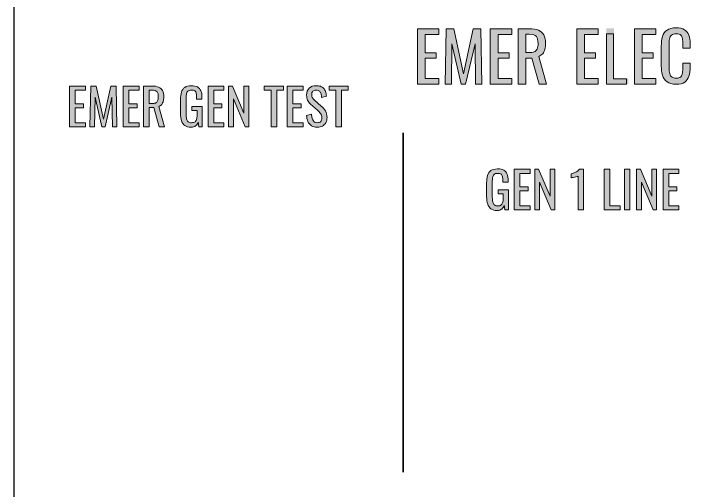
# Model space of a CAD drawing. Header units: inches. Extents: x 145 to 467, y 0 to 792.
# Drawn here: x 145.1 to 295.5, y 583.4 to 687.7 of the extents above; entities that cross this region are included whole.
import ezdxf

# ---------------------------------------------------------------- set-up
doc = ezdxf.new("R2010")
doc.units = ezdxf.units.IN
doc.header["$MEASUREMENT"] = 0
doc.layers.add('EVAC_Holes v5_0', color=7, linetype='Continuous')

# ---------------------------------------------------------------- blocks, each defined once
blk = doc.blocks.new('block 52')
at = {"layer": 'EVAC_Holes v5_0', "color": 7, "lineweight": 25}
blk.add_lwpolyline([(145.14, 792.08), (145.14, 147.4)], dxfattribs=at)
blk = doc.blocks.new('block 130')
at = {"layer": 'EVAC_Holes v5_0'}
h = blk.add_hatch(color=7, dxfattribs=at)
h.dxf.hatch_style = 2
h.paths.add_polyline_path([(157.39, 663), (157.39, 671.91), (160.84, 671.91), (160.84, 670.99), (158.63, 670.99), (158.63, 668.04), (160.42, 668.04), (160.42, 667.16), (158.63, 667.16), (158.63, 663.89), (160.86, 663.89), (160.86, 663)])
h = blk.add_hatch(color=7, dxfattribs=at)
h.dxf.hatch_style = 2
h.paths.add_polyline_path([(161.84, 663), (162.01, 671.91), (163.23, 671.91), (164.8, 664.68), (166.38, 671.91), (167.59, 671.91), (167.76, 663), (166.76, 663), (166.66, 669.47), (165.15, 663), (164.45, 663), (162.95, 669.47), (162.85, 663)])
h = blk.add_hatch(color=7, dxfattribs=at)
h.dxf.hatch_style = 2
h.paths.add_polyline_path([(169.12, 663), (169.12, 671.91), (172.58, 671.91), (172.58, 670.99), (170.37, 670.99), (170.37, 668.04), (172.16, 668.04), (172.16, 667.16), (170.37, 667.16), (170.37, 663.89), (172.6, 663.89), (172.6, 663)])
h = blk.add_hatch(color=7, dxfattribs=at)
h.dxf.hatch_style = 2
edge = h.paths.add_edge_path()
edge.add_spline(control_points=[(173.6, 663), (173.6, 663), (173.6, 671.91), (173.6, 671.91), (173.6, 671.91), (175.39, 671.91), (175.39, 671.91), (175.99, 671.91), (176.48, 671.83), (176.87, 671.67), (177.26, 671.52), (177.54, 671.26), (177.73, 670.91), (177.92, 670.57), (178.01, 670.11), (178.01, 669.54), (178.01, 669.2), (177.97, 668.89), (177.9, 668.6), (177.83, 668.32), (177.71, 668.08), (177.55, 667.89), (177.39, 667.7), (177.17, 667.55), (176.91, 667.47), (176.91, 667.47), (178.18, 663), (178.18, 663), (178.18, 663), (176.98, 663), (176.98, 663), (176.98, 663), (175.81, 667.18), (175.81, 667.18), (175.81, 667.18), (174.84, 667.18), (174.84, 667.18), (174.84, 667.18), (174.84, 663), (174.84, 663), (174.84, 663), (173.6, 663), (173.6, 663)], knot_values=[0, 0, 0, 0, 1, 1, 1, 2, 2, 2, 3, 3, 3, 4, 4, 4, 5, 5, 5, 6, 6, 6, 7, 7, 7, 8, 8, 8, 9, 9, 9, 10, 10, 10, 11, 11, 11, 12, 12, 12, 13, 13, 13, 14, 14, 14, 14], degree=3, periodic=0)
edge = h.paths.add_edge_path()
edge.add_spline(control_points=[(174.84, 668.07), (174.84, 668.07), (175.32, 668.07), (175.32, 668.07), (175.67, 668.07), (175.95, 668.12), (176.17, 668.2), (176.39, 668.29), (176.56, 668.44), (176.66, 668.65), (176.76, 668.87), (176.81, 669.16), (176.81, 669.54), (176.81, 670.07), (176.72, 670.44), (176.53, 670.67), (176.33, 670.9), (175.96, 671.02), (175.39, 671.02), (175.39, 671.02), (174.84, 671.02), (174.84, 671.02), (174.84, 671.02), (174.84, 668.07), (174.84, 668.07)], knot_values=[0, 0, 0, 0, 1, 1, 1, 2, 2, 2, 3, 3, 3, 4, 4, 4, 5, 5, 5, 6, 6, 6, 7, 7, 7, 8, 8, 8, 8], degree=3, periodic=0)
h = blk.add_hatch(color=7, dxfattribs=at)
h.dxf.hatch_style = 2
edge = h.paths.add_edge_path()
edge.add_spline(control_points=[(183.95, 662.89), (183.39, 662.89), (182.95, 663.01), (182.61, 663.25), (182.28, 663.49), (182.04, 663.83), (181.89, 664.29), (181.74, 664.74), (181.66, 665.29), (181.66, 665.93), (181.66, 665.93), (181.66, 668.91), (181.66, 668.91), (181.66, 669.56), (181.73, 670.12), (181.87, 670.57), (182, 671.03), (182.24, 671.38), (182.59, 671.62), (182.94, 671.87), (183.43, 671.99), (184.05, 671.99), (184.61, 671.99), (185.06, 671.89), (185.4, 671.71), (185.74, 671.52), (185.99, 671.23), (186.14, 670.85), (186.29, 670.46), (186.37, 669.98), (186.37, 669.39), (186.37, 669.39), (186.37, 669.06), (186.37, 669.06), (186.37, 669.06), (185.2, 669.06), (185.2, 669.06), (185.2, 669.06), (185.2, 669.34), (185.2, 669.34), (185.2, 669.72), (185.18, 670.04), (185.13, 670.29), (185.08, 670.53), (184.97, 670.72), (184.81, 670.84), (184.66, 670.96), (184.41, 671.02), (184.07, 671.02), (183.71, 671.02), (183.44, 670.93), (183.27, 670.77), (183.11, 670.6), (183.01, 670.37), (182.97, 670.08), (182.93, 669.79), (182.91, 669.46), (182.91, 669.09), (182.91, 669.09), (182.91, 665.79), (182.91, 665.79), (182.91, 665.37), (182.94, 665.01), (183, 664.73), (183.06, 664.44), (183.18, 664.23), (183.36, 664.09), (183.53, 663.95), (183.78, 663.88), (184.1, 663.88), (184.43, 663.88), (184.68, 663.96), (184.85, 664.11), (185.03, 664.27), (185.15, 664.49), (185.22, 664.79), (185.28, 665.09), (185.31, 665.47), (185.31, 665.92), (185.31, 665.92), (185.31, 666.53), (185.31, 666.53), (185.31, 666.53), (184.18, 666.53), (184.18, 666.53), (184.18, 666.53), (184.18, 667.41), (184.18, 667.41), (184.18, 667.41), (186.44, 667.41), (186.44, 667.41), (186.44, 667.41), (186.44, 663), (186.44, 663), (186.44, 663), (185.66, 663), (185.66, 663), (185.66, 663), (185.53, 664.02), (185.53, 664.02), (185.42, 663.69), (185.23, 663.42), (184.98, 663.21), (184.74, 663), (184.39, 662.89), (183.95, 662.89)], knot_values=[0, 0, 0, 0, 1, 1, 1, 2, 2, 2, 3, 3, 3, 4, 4, 4, 5, 5, 5, 6, 6, 6, 7, 7, 7, 8, 8, 8, 9, 9, 9, 10, 10, 10, 11, 11, 11, 12, 12, 12, 13, 13, 13, 14, 14, 14, 15, 15, 15, 16, 16, 16, 17, 17, 17, 18, 18, 18, 19, 19, 19, 20, 20, 20, 21, 21, 21, 22, 22, 22, 23, 23, 23, 24, 24, 24, 25, 25, 25, 26, 26, 26, 27, 27, 27, 28, 28, 28, 29, 29, 29, 30, 30, 30, 31, 31, 31, 32, 32, 32, 33, 33, 33, 34, 34, 34, 35, 35, 35, 35], degree=3, periodic=0)
h = blk.add_hatch(color=7, dxfattribs=at)
h.dxf.hatch_style = 2
h.paths.add_polyline_path([(187.71, 663), (187.71, 671.91), (191.17, 671.91), (191.17, 670.99), (188.96, 670.99), (188.96, 668.04), (190.75, 668.04), (190.75, 667.16), (188.96, 667.16), (188.96, 663.89), (191.19, 663.89), (191.19, 663)])
h = blk.add_hatch(color=7, dxfattribs=at)
h.dxf.hatch_style = 2
h.paths.add_polyline_path([(192.19, 663), (192.19, 671.91), (193.04, 671.91), (195.57, 665.99), (195.57, 671.91), (196.6, 671.91), (196.6, 663), (195.81, 663), (193.25, 669.08), (193.25, 663)])
h = blk.add_hatch(color=7, dxfattribs=at)
h.dxf.hatch_style = 2
h.paths.add_polyline_path([(201.5, 663), (201.5, 670.99), (199.99, 670.99), (199.99, 671.91), (204.2, 671.91), (204.2, 670.99), (202.74, 670.99), (202.74, 663)])
h = blk.add_hatch(color=7, dxfattribs=at)
h.dxf.hatch_style = 2
h.paths.add_polyline_path([(205.06, 663), (205.06, 671.91), (208.51, 671.91), (208.51, 670.99), (206.3, 670.99), (206.3, 668.04), (208.09, 668.04), (208.09, 667.16), (206.3, 667.16), (206.3, 663.89), (208.53, 663.89), (208.53, 663)])
h = blk.add_hatch(color=7, dxfattribs=at)
h.dxf.hatch_style = 2
edge = h.paths.add_edge_path()
edge.add_spline(control_points=[(211.64, 662.9), (211.12, 662.9), (210.7, 663.01), (210.36, 663.23), (210.02, 663.45), (209.76, 663.76), (209.58, 664.14), (209.4, 664.53), (209.3, 664.98), (209.27, 665.5), (209.27, 665.5), (210.37, 665.79), (210.37, 665.79), (210.39, 665.48), (210.44, 665.17), (210.52, 664.88), (210.6, 664.59), (210.72, 664.35), (210.9, 664.16), (211.08, 663.97), (211.32, 663.88), (211.64, 663.88), (211.96, 663.88), (212.2, 663.97), (212.37, 664.15), (212.53, 664.33), (212.62, 664.59), (212.62, 664.92), (212.62, 665.33), (212.52, 665.65), (212.34, 665.9), (212.16, 666.14), (211.93, 666.39), (211.65, 666.64), (211.65, 666.64), (210.15, 667.96), (210.15, 667.96), (209.86, 668.22), (209.64, 668.5), (209.5, 668.8), (209.36, 669.11), (209.29, 669.48), (209.29, 669.93), (209.29, 670.58), (209.48, 671.09), (209.85, 671.45), (210.23, 671.81), (210.74, 671.99), (211.38, 671.99), (211.74, 671.99), (212.05, 671.94), (212.31, 671.85), (212.58, 671.76), (212.81, 671.62), (212.98, 671.43), (213.16, 671.24), (213.31, 671), (213.41, 670.71), (213.52, 670.42), (213.59, 670.08), (213.63, 669.69), (213.63, 669.69), (212.57, 669.4), (212.57, 669.4), (212.55, 669.7), (212.51, 669.96), (212.44, 670.21), (212.37, 670.46), (212.26, 670.65), (212.09, 670.8), (211.93, 670.95), (211.69, 671.03), (211.38, 671.03), (211.08, 671.03), (210.84, 670.95), (210.66, 670.78), (210.49, 670.62), (210.4, 670.37), (210.4, 670.05), (210.4, 669.78), (210.45, 669.56), (210.54, 669.38), (210.63, 669.2), (210.78, 669.02), (210.99, 668.84), (210.99, 668.84), (212.5, 667.52), (212.5, 667.52), (212.83, 667.23), (213.13, 666.88), (213.39, 666.47), (213.64, 666.06), (213.77, 665.58), (213.77, 665.02), (213.77, 664.58), (213.68, 664.2), (213.5, 663.89), (213.31, 663.57), (213.06, 663.32), (212.74, 663.15), (212.42, 662.99), (212.06, 662.9), (211.64, 662.9)], knot_values=[0, 0, 0, 0, 1, 1, 1, 2, 2, 2, 3, 3, 3, 4, 4, 4, 5, 5, 5, 6, 6, 6, 7, 7, 7, 8, 8, 8, 9, 9, 9, 10, 10, 10, 11, 11, 11, 12, 12, 12, 13, 13, 13, 14, 14, 14, 15, 15, 15, 16, 16, 16, 17, 17, 17, 18, 18, 18, 19, 19, 19, 20, 20, 20, 21, 21, 21, 22, 22, 22, 23, 23, 23, 24, 24, 24, 25, 25, 25, 26, 26, 26, 27, 27, 27, 28, 28, 28, 29, 29, 29, 30, 30, 30, 31, 31, 31, 32, 32, 32, 33, 33, 33, 34, 34, 34, 34], degree=3, periodic=0)
h = blk.add_hatch(color=7, dxfattribs=at)
h.dxf.hatch_style = 2
h.paths.add_polyline_path([(215.72, 663), (215.72, 670.99), (214.21, 670.99), (214.21, 671.91), (218.42, 671.91), (218.42, 670.99), (216.96, 670.99), (216.96, 663)])
at = {"layer": 'EVAC_Holes v5_0', "lineweight": 0}
for points in [[(157.39, 663), (157.39, 671.91), (160.84, 671.91), (160.84, 670.99), (158.63, 670.99), (158.63, 668.04), (160.42, 668.04), (160.42, 667.16), (158.63, 667.16), (158.63, 663.89), (160.86, 663.89), (160.86, 663), (157.39, 663)], [(161.84, 663), (162.01, 671.91), (163.23, 671.91), (164.8, 664.68), (166.38, 671.91), (167.59, 671.91), (167.76, 663), (166.76, 663), (166.66, 669.47), (165.15, 663), (164.45, 663), (162.95, 669.47), (162.85, 663), (161.84, 663)], [(169.12, 663), (169.12, 671.91), (172.58, 671.91), (172.58, 670.99), (170.37, 670.99), (170.37, 668.04), (172.16, 668.04), (172.16, 667.16), (170.37, 667.16), (170.37, 663.89), (172.6, 663.89), (172.6, 663), (169.12, 663)], [(187.71, 663), (187.71, 671.91), (191.17, 671.91), (191.17, 670.99), (188.96, 670.99), (188.96, 668.04), (190.75, 668.04), (190.75, 667.16), (188.96, 667.16), (188.96, 663.89), (191.19, 663.89), (191.19, 663), (187.71, 663)], [(192.19, 663), (192.19, 671.91), (193.04, 671.91), (195.57, 665.99), (195.57, 671.91), (196.6, 671.91), (196.6, 663), (195.81, 663), (193.25, 669.08), (193.25, 663), (192.19, 663)], [(201.5, 663), (201.5, 670.99), (199.99, 670.99), (199.99, 671.91), (204.2, 671.91), (204.2, 670.99), (202.74, 670.99), (202.74, 663), (201.5, 663)], [(205.06, 663), (205.06, 671.91), (208.51, 671.91), (208.51, 670.99), (206.3, 670.99), (206.3, 668.04), (208.09, 668.04), (208.09, 667.16), (206.3, 667.16), (206.3, 663.89), (208.53, 663.89), (208.53, 663), (205.06, 663)], [(215.72, 663), (215.72, 670.99), (214.21, 670.99), (214.21, 671.91), (218.42, 671.91), (218.42, 670.99), (216.96, 670.99), (216.96, 663), (215.72, 663)]]:
    blk.add_lwpolyline(points, dxfattribs=at)
for points, knots in [([(173.6, 663), (173.6, 663), (173.6, 671.91), (173.6, 671.91), (173.6, 671.91), (175.39, 671.91), (175.39, 671.91), (175.99, 671.91), (176.48, 671.83), (176.87, 671.67), (177.26, 671.52), (177.54, 671.26), (177.73, 670.91), (177.92, 670.57), (178.01, 670.11), (178.01, 669.54), (178.01, 669.2), (177.97, 668.89), (177.9, 668.6), (177.83, 668.32), (177.71, 668.08), (177.55, 667.89), (177.39, 667.7), (177.17, 667.55), (176.91, 667.47), (176.91, 667.47), (178.18, 663), (178.18, 663), (178.18, 663), (176.98, 663), (176.98, 663), (176.98, 663), (175.81, 667.18), (175.81, 667.18), (175.81, 667.18), (174.84, 667.18), (174.84, 667.18), (174.84, 667.18), (174.84, 663), (174.84, 663), (174.84, 663), (173.6, 663), (173.6, 663)], [0, 0, 0, 0, 1, 1, 1, 2, 2, 2, 3, 3, 3, 4, 4, 4, 5, 5, 5, 6, 6, 6, 7, 7, 7, 8, 8, 8, 9, 9, 9, 10, 10, 10, 11, 11, 11, 12, 12, 12, 13, 13, 13, 14, 14, 14, 14]), ([(174.84, 668.07), (174.84, 668.07), (175.32, 668.07), (175.32, 668.07), (175.67, 668.07), (175.95, 668.12), (176.17, 668.2), (176.39, 668.29), (176.56, 668.44), (176.66, 668.65), (176.76, 668.87), (176.81, 669.16), (176.81, 669.54), (176.81, 670.07), (176.72, 670.44), (176.53, 670.67), (176.33, 670.9), (175.96, 671.02), (175.39, 671.02), (175.39, 671.02), (174.84, 671.02), (174.84, 671.02), (174.84, 671.02), (174.84, 668.07), (174.84, 668.07)], [0, 0, 0, 0, 1, 1, 1, 2, 2, 2, 3, 3, 3, 4, 4, 4, 5, 5, 5, 6, 6, 6, 7, 7, 7, 8, 8, 8, 8]), ([(183.95, 662.89), (183.39, 662.89), (182.95, 663.01), (182.61, 663.25), (182.28, 663.49), (182.04, 663.83), (181.89, 664.29), (181.74, 664.74), (181.66, 665.29), (181.66, 665.93), (181.66, 665.93), (181.66, 668.91), (181.66, 668.91), (181.66, 669.56), (181.73, 670.12), (181.87, 670.57), (182, 671.03), (182.24, 671.38), (182.59, 671.62), (182.94, 671.87), (183.43, 671.99), (184.05, 671.99), (184.61, 671.99), (185.06, 671.89), (185.4, 671.71), (185.74, 671.52), (185.99, 671.23), (186.14, 670.85), (186.29, 670.46), (186.37, 669.98), (186.37, 669.39), (186.37, 669.39), (186.37, 669.06), (186.37, 669.06), (186.37, 669.06), (185.2, 669.06), (185.2, 669.06), (185.2, 669.06), (185.2, 669.34), (185.2, 669.34), (185.2, 669.72), (185.18, 670.04), (185.13, 670.29), (185.08, 670.53), (184.97, 670.72), (184.81, 670.84), (184.66, 670.96), (184.41, 671.02), (184.07, 671.02), (183.71, 671.02), (183.44, 670.93), (183.27, 670.77), (183.11, 670.6), (183.01, 670.37), (182.97, 670.08), (182.93, 669.79), (182.91, 669.46), (182.91, 669.09), (182.91, 669.09), (182.91, 665.79), (182.91, 665.79), (182.91, 665.37), (182.94, 665.01), (183, 664.73), (183.06, 664.44), (183.18, 664.23), (183.36, 664.09), (183.53, 663.95), (183.78, 663.88), (184.1, 663.88), (184.43, 663.88), (184.68, 663.96), (184.85, 664.11), (185.03, 664.27), (185.15, 664.49), (185.22, 664.79), (185.28, 665.09), (185.31, 665.47), (185.31, 665.92), (185.31, 665.92), (185.31, 666.53), (185.31, 666.53), (185.31, 666.53), (184.18, 666.53), (184.18, 666.53), (184.18, 666.53), (184.18, 667.41), (184.18, 667.41), (184.18, 667.41), (186.44, 667.41), (186.44, 667.41), (186.44, 667.41), (186.44, 663), (186.44, 663), (186.44, 663), (185.66, 663), (185.66, 663), (185.66, 663), (185.53, 664.02), (185.53, 664.02), (185.42, 663.69), (185.23, 663.42), (184.98, 663.21), (184.74, 663), (184.39, 662.89), (183.95, 662.89)], [0, 0, 0, 0, 1, 1, 1, 2, 2, 2, 3, 3, 3, 4, 4, 4, 5, 5, 5, 6, 6, 6, 7, 7, 7, 8, 8, 8, 9, 9, 9, 10, 10, 10, 11, 11, 11, 12, 12, 12, 13, 13, 13, 14, 14, 14, 15, 15, 15, 16, 16, 16, 17, 17, 17, 18, 18, 18, 19, 19, 19, 20, 20, 20, 21, 21, 21, 22, 22, 22, 23, 23, 23, 24, 24, 24, 25, 25, 25, 26, 26, 26, 27, 27, 27, 28, 28, 28, 29, 29, 29, 30, 30, 30, 31, 31, 31, 32, 32, 32, 33, 33, 33, 34, 34, 34, 35, 35, 35, 35]), ([(211.64, 662.9), (211.12, 662.9), (210.7, 663.01), (210.36, 663.23), (210.02, 663.45), (209.76, 663.76), (209.58, 664.14), (209.4, 664.53), (209.3, 664.98), (209.27, 665.5), (209.27, 665.5), (210.37, 665.79), (210.37, 665.79), (210.39, 665.48), (210.44, 665.17), (210.52, 664.88), (210.6, 664.59), (210.72, 664.35), (210.9, 664.16), (211.08, 663.97), (211.32, 663.88), (211.64, 663.88), (211.96, 663.88), (212.2, 663.97), (212.37, 664.15), (212.53, 664.33), (212.62, 664.59), (212.62, 664.92), (212.62, 665.33), (212.52, 665.65), (212.34, 665.9), (212.16, 666.14), (211.93, 666.39), (211.65, 666.64), (211.65, 666.64), (210.15, 667.96), (210.15, 667.96), (209.86, 668.22), (209.64, 668.5), (209.5, 668.8), (209.36, 669.11), (209.29, 669.48), (209.29, 669.93), (209.29, 670.58), (209.48, 671.09), (209.85, 671.45), (210.23, 671.81), (210.74, 671.99), (211.38, 671.99), (211.74, 671.99), (212.05, 671.94), (212.31, 671.85), (212.58, 671.76), (212.81, 671.62), (212.98, 671.43), (213.16, 671.24), (213.31, 671), (213.41, 670.71), (213.52, 670.42), (213.59, 670.08), (213.63, 669.69), (213.63, 669.69), (212.57, 669.4), (212.57, 669.4), (212.55, 669.7), (212.51, 669.96), (212.44, 670.21), (212.37, 670.46), (212.26, 670.65), (212.09, 670.8), (211.93, 670.95), (211.69, 671.03), (211.38, 671.03), (211.08, 671.03), (210.84, 670.95), (210.66, 670.78), (210.49, 670.62), (210.4, 670.37), (210.4, 670.05), (210.4, 669.78), (210.45, 669.56), (210.54, 669.38), (210.63, 669.2), (210.78, 669.02), (210.99, 668.84), (210.99, 668.84), (212.5, 667.52), (212.5, 667.52), (212.83, 667.23), (213.13, 666.88), (213.39, 666.47), (213.64, 666.06), (213.77, 665.58), (213.77, 665.02), (213.77, 664.58), (213.68, 664.2), (213.5, 663.89), (213.31, 663.57), (213.06, 663.32), (212.74, 663.15), (212.42, 662.99), (212.06, 662.9), (211.64, 662.9)], [0, 0, 0, 0, 1, 1, 1, 2, 2, 2, 3, 3, 3, 4, 4, 4, 5, 5, 5, 6, 6, 6, 7, 7, 7, 8, 8, 8, 9, 9, 9, 10, 10, 10, 11, 11, 11, 12, 12, 12, 13, 13, 13, 14, 14, 14, 15, 15, 15, 16, 16, 16, 17, 17, 17, 18, 18, 18, 19, 19, 19, 20, 20, 20, 21, 21, 21, 22, 22, 22, 23, 23, 23, 24, 24, 24, 25, 25, 25, 26, 26, 26, 27, 27, 27, 28, 28, 28, 29, 29, 29, 30, 30, 30, 31, 31, 31, 32, 32, 32, 33, 33, 33, 34, 34, 34, 34])]:
    blk.add_open_spline(points, degree=3, knots=knots, dxfattribs=at)
blk = doc.blocks.new('block 131')
at = {"layer": 'EVAC_Holes v5_0'}
h = blk.add_hatch(color=7, dxfattribs=at)
h.dxf.hatch_style = 2
edge = h.paths.add_edge_path()
edge.add_spline(control_points=[(251.01, 644.67), (250.45, 644.67), (250.01, 644.79), (249.67, 645.03), (249.34, 645.26), (249.1, 645.61), (248.95, 646.07), (248.8, 646.52), (248.72, 647.07), (248.72, 647.7), (248.72, 647.7), (248.72, 650.69), (248.72, 650.69), (248.72, 651.34), (248.79, 651.89), (248.92, 652.35), (249.06, 652.81), (249.3, 653.16), (249.65, 653.4), (250, 653.64), (250.48, 653.77), (251.11, 653.77), (251.67, 653.77), (252.11, 653.67), (252.46, 653.48), (252.8, 653.3), (253.04, 653.01), (253.2, 652.63), (253.35, 652.24), (253.43, 651.76), (253.43, 651.17), (253.43, 651.17), (253.43, 650.84), (253.43, 650.84), (253.43, 650.84), (252.26, 650.84), (252.26, 650.84), (252.26, 650.84), (252.26, 651.11), (252.26, 651.11), (252.26, 651.5), (252.24, 651.82), (252.19, 652.07), (252.13, 652.31), (252.03, 652.49), (251.87, 652.62), (251.71, 652.74), (251.47, 652.8), (251.13, 652.8), (250.76, 652.8), (250.5, 652.71), (250.33, 652.54), (250.17, 652.38), (250.06, 652.15), (250.02, 651.86), (249.98, 651.57), (249.96, 651.24), (249.96, 650.87), (249.96, 650.87), (249.96, 647.57), (249.96, 647.57), (249.96, 647.15), (250, 646.79), (250.06, 646.51), (250.12, 646.22), (250.24, 646.01), (250.42, 645.87), (250.59, 645.73), (250.84, 645.66), (251.16, 645.66), (251.49, 645.66), (251.73, 645.74), (251.91, 645.89), (252.09, 646.04), (252.21, 646.27), (252.27, 646.57), (252.34, 646.87), (252.37, 647.25), (252.37, 647.69), (252.37, 647.69), (252.37, 648.31), (252.37, 648.31), (252.37, 648.31), (251.24, 648.31), (251.24, 648.31), (251.24, 648.31), (251.24, 649.19), (251.24, 649.19), (251.24, 649.19), (253.49, 649.19), (253.49, 649.19), (253.49, 649.19), (253.49, 644.78), (253.49, 644.78), (253.49, 644.78), (252.71, 644.78), (252.71, 644.78), (252.71, 644.78), (252.59, 645.8), (252.59, 645.8), (252.48, 645.47), (252.29, 645.2), (252.04, 644.99), (251.79, 644.77), (251.45, 644.67), (251.01, 644.67)], knot_values=[0, 0, 0, 0, 1, 1, 1, 2, 2, 2, 3, 3, 3, 4, 4, 4, 5, 5, 5, 6, 6, 6, 7, 7, 7, 8, 8, 8, 9, 9, 9, 10, 10, 10, 11, 11, 11, 12, 12, 12, 13, 13, 13, 14, 14, 14, 15, 15, 15, 16, 16, 16, 17, 17, 17, 18, 18, 18, 19, 19, 19, 20, 20, 20, 21, 21, 21, 22, 22, 22, 23, 23, 23, 24, 24, 24, 25, 25, 25, 26, 26, 26, 27, 27, 27, 28, 28, 28, 29, 29, 29, 30, 30, 30, 31, 31, 31, 32, 32, 32, 33, 33, 33, 34, 34, 34, 35, 35, 35, 35], degree=3, periodic=0)
h = blk.add_hatch(color=7, dxfattribs=at)
h.dxf.hatch_style = 2
h.paths.add_polyline_path([(254.77, 644.78), (254.77, 653.69), (258.22, 653.69), (258.22, 652.76), (256.01, 652.76), (256.01, 649.82), (257.81, 649.82), (257.81, 648.94), (256.01, 648.94), (256.01, 645.67), (258.25, 645.67), (258.25, 644.78)])
h = blk.add_hatch(color=7, dxfattribs=at)
h.dxf.hatch_style = 2
h.paths.add_polyline_path([(259.25, 644.78), (259.25, 653.69), (260.09, 653.69), (262.62, 647.77), (262.62, 653.69), (263.66, 653.69), (263.66, 644.78), (262.87, 644.78), (260.3, 650.86), (260.3, 644.78)])
h = blk.add_hatch(color=7, dxfattribs=at)
h.dxf.hatch_style = 2
edge = h.paths.add_edge_path()
edge.add_spline(control_points=[(268.76, 644.78), (268.76, 644.78), (268.76, 652.15), (268.76, 652.15), (268.75, 652.14), (268.67, 652.12), (268.51, 652.08), (268.36, 652.05), (268.18, 652.01), (267.98, 651.97), (267.78, 651.94), (267.61, 651.9), (267.45, 651.87), (267.3, 651.84), (267.22, 651.83), (267.21, 651.83), (267.21, 651.83), (267.21, 652.72), (267.21, 652.72), (267.34, 652.75), (267.48, 652.79), (267.65, 652.84), (267.81, 652.89), (267.98, 652.96), (268.15, 653.03), (268.32, 653.1), (268.49, 653.19), (268.65, 653.3), (268.8, 653.41), (268.94, 653.54), (269.05, 653.69), (269.05, 653.69), (269.94, 653.69), (269.94, 653.69), (269.94, 653.69), (269.94, 644.78), (269.94, 644.78), (269.94, 644.78), (268.76, 644.78), (268.76, 644.78)], knot_values=[0, 0, 0, 0, 1, 1, 1, 2, 2, 2, 3, 3, 3, 4, 4, 4, 5, 5, 5, 6, 6, 6, 7, 7, 7, 8, 8, 8, 9, 9, 9, 10, 10, 10, 11, 11, 11, 12, 12, 12, 13, 13, 13, 13], degree=3, periodic=0)
h = blk.add_hatch(color=7, dxfattribs=at)
h.dxf.hatch_style = 2
h.paths.add_polyline_path([(274.45, 644.78), (274.45, 653.69), (275.69, 653.69), (275.69, 645.67), (277.97, 645.67), (277.97, 644.78)])
h = blk.add_hatch(color=7, dxfattribs=at)
h.dxf.hatch_style = 2
h.paths.add_polyline_path([(278.88, 644.78), (278.88, 653.69), (280.1, 653.69), (280.1, 644.78)])
h = blk.add_hatch(color=7, dxfattribs=at)
h.dxf.hatch_style = 2
h.paths.add_polyline_path([(281.54, 644.78), (281.54, 653.69), (282.39, 653.69), (284.92, 647.77), (284.92, 653.69), (285.95, 653.69), (285.95, 644.78), (285.16, 644.78), (282.6, 650.86), (282.6, 644.78)])
h = blk.add_hatch(color=7, dxfattribs=at)
h.dxf.hatch_style = 2
h.paths.add_polyline_path([(287.35, 644.78), (287.35, 653.69), (290.81, 653.69), (290.81, 652.76), (288.59, 652.76), (288.59, 649.82), (290.39, 649.82), (290.39, 648.94), (288.59, 648.94), (288.59, 645.67), (290.83, 645.67), (290.83, 644.78)])
at = {"layer": 'EVAC_Holes v5_0', "lineweight": 0}
for points in [[(254.77, 644.78), (254.77, 653.69), (258.22, 653.69), (258.22, 652.76), (256.01, 652.76), (256.01, 649.82), (257.81, 649.82), (257.81, 648.94), (256.01, 648.94), (256.01, 645.67), (258.25, 645.67), (258.25, 644.78), (254.77, 644.78)], [(259.25, 644.78), (259.25, 653.69), (260.09, 653.69), (262.62, 647.77), (262.62, 653.69), (263.66, 653.69), (263.66, 644.78), (262.87, 644.78), (260.3, 650.86), (260.3, 644.78), (259.25, 644.78)], [(274.45, 644.78), (274.45, 653.69), (275.69, 653.69), (275.69, 645.67), (277.97, 645.67), (277.97, 644.78), (274.45, 644.78)], [(278.88, 644.78), (278.88, 653.69), (280.1, 653.69), (280.1, 644.78), (278.88, 644.78)], [(281.54, 644.78), (281.54, 653.69), (282.39, 653.69), (284.92, 647.77), (284.92, 653.69), (285.95, 653.69), (285.95, 644.78), (285.16, 644.78), (282.6, 650.86), (282.6, 644.78), (281.54, 644.78)], [(287.35, 644.78), (287.35, 653.69), (290.81, 653.69), (290.81, 652.76), (288.59, 652.76), (288.59, 649.82), (290.39, 649.82), (290.39, 648.94), (288.59, 648.94), (288.59, 645.67), (290.83, 645.67), (290.83, 644.78), (287.35, 644.78)]]:
    blk.add_lwpolyline(points, dxfattribs=at)
for points, knots in [([(251.01, 644.67), (250.45, 644.67), (250.01, 644.79), (249.67, 645.03), (249.34, 645.26), (249.1, 645.61), (248.95, 646.07), (248.8, 646.52), (248.72, 647.07), (248.72, 647.7), (248.72, 647.7), (248.72, 650.69), (248.72, 650.69), (248.72, 651.34), (248.79, 651.89), (248.92, 652.35), (249.06, 652.81), (249.3, 653.16), (249.65, 653.4), (250, 653.64), (250.48, 653.77), (251.11, 653.77), (251.67, 653.77), (252.11, 653.67), (252.46, 653.48), (252.8, 653.3), (253.04, 653.01), (253.2, 652.63), (253.35, 652.24), (253.43, 651.76), (253.43, 651.17), (253.43, 651.17), (253.43, 650.84), (253.43, 650.84), (253.43, 650.84), (252.26, 650.84), (252.26, 650.84), (252.26, 650.84), (252.26, 651.11), (252.26, 651.11), (252.26, 651.5), (252.24, 651.82), (252.19, 652.07), (252.13, 652.31), (252.03, 652.49), (251.87, 652.62), (251.71, 652.74), (251.47, 652.8), (251.13, 652.8), (250.76, 652.8), (250.5, 652.71), (250.33, 652.54), (250.17, 652.38), (250.06, 652.15), (250.02, 651.86), (249.98, 651.57), (249.96, 651.24), (249.96, 650.87), (249.96, 650.87), (249.96, 647.57), (249.96, 647.57), (249.96, 647.15), (250, 646.79), (250.06, 646.51), (250.12, 646.22), (250.24, 646.01), (250.42, 645.87), (250.59, 645.73), (250.84, 645.66), (251.16, 645.66), (251.49, 645.66), (251.73, 645.74), (251.91, 645.89), (252.09, 646.04), (252.21, 646.27), (252.27, 646.57), (252.34, 646.87), (252.37, 647.25), (252.37, 647.69), (252.37, 647.69), (252.37, 648.31), (252.37, 648.31), (252.37, 648.31), (251.24, 648.31), (251.24, 648.31), (251.24, 648.31), (251.24, 649.19), (251.24, 649.19), (251.24, 649.19), (253.49, 649.19), (253.49, 649.19), (253.49, 649.19), (253.49, 644.78), (253.49, 644.78), (253.49, 644.78), (252.71, 644.78), (252.71, 644.78), (252.71, 644.78), (252.59, 645.8), (252.59, 645.8), (252.48, 645.47), (252.29, 645.2), (252.04, 644.99), (251.79, 644.77), (251.45, 644.67), (251.01, 644.67)], [0, 0, 0, 0, 1, 1, 1, 2, 2, 2, 3, 3, 3, 4, 4, 4, 5, 5, 5, 6, 6, 6, 7, 7, 7, 8, 8, 8, 9, 9, 9, 10, 10, 10, 11, 11, 11, 12, 12, 12, 13, 13, 13, 14, 14, 14, 15, 15, 15, 16, 16, 16, 17, 17, 17, 18, 18, 18, 19, 19, 19, 20, 20, 20, 21, 21, 21, 22, 22, 22, 23, 23, 23, 24, 24, 24, 25, 25, 25, 26, 26, 26, 27, 27, 27, 28, 28, 28, 29, 29, 29, 30, 30, 30, 31, 31, 31, 32, 32, 32, 33, 33, 33, 34, 34, 34, 35, 35, 35, 35]), ([(268.76, 644.78), (268.76, 644.78), (268.76, 652.15), (268.76, 652.15), (268.75, 652.14), (268.67, 652.12), (268.51, 652.08), (268.36, 652.05), (268.18, 652.01), (267.98, 651.97), (267.78, 651.94), (267.61, 651.9), (267.45, 651.87), (267.3, 651.84), (267.22, 651.83), (267.21, 651.83), (267.21, 651.83), (267.21, 652.72), (267.21, 652.72), (267.34, 652.75), (267.48, 652.79), (267.65, 652.84), (267.81, 652.89), (267.98, 652.96), (268.15, 653.03), (268.32, 653.1), (268.49, 653.19), (268.65, 653.3), (268.8, 653.41), (268.94, 653.54), (269.05, 653.69), (269.05, 653.69), (269.94, 653.69), (269.94, 653.69), (269.94, 653.69), (269.94, 644.78), (269.94, 644.78), (269.94, 644.78), (268.76, 644.78), (268.76, 644.78)], [0, 0, 0, 0, 1, 1, 1, 2, 2, 2, 3, 3, 3, 4, 4, 4, 5, 5, 5, 6, 6, 6, 7, 7, 7, 8, 8, 8, 9, 9, 9, 10, 10, 10, 11, 11, 11, 12, 12, 12, 13, 13, 13, 13])]:
    blk.add_open_spline(points, degree=3, knots=knots, dxfattribs=at)
blk = doc.blocks.new('emer elec')
at = {"layer": 'EVAC_Holes v5_0'}
h = blk.add_hatch(color=7, dxfattribs=at)
h.dxf.hatch_style = 2
h.paths.add_polyline_path([(157.39, 663), (157.39, 671.91), (160.84, 671.91), (160.84, 670.99), (158.63, 670.99), (158.63, 668.04), (160.42, 668.04), (160.42, 667.16), (158.63, 667.16), (158.63, 663.89), (160.86, 663.89), (160.86, 663)])
h = blk.add_hatch(color=7, dxfattribs=at)
h.dxf.hatch_style = 2
h.paths.add_polyline_path([(161.84, 663), (162.01, 671.91), (163.23, 671.91), (164.8, 664.68), (166.38, 671.91), (167.59, 671.91), (167.76, 663), (166.76, 663), (166.66, 669.47), (165.15, 663), (164.45, 663), (162.95, 669.47), (162.85, 663)])
h = blk.add_hatch(color=7, dxfattribs=at)
h.dxf.hatch_style = 2
h.paths.add_polyline_path([(169.12, 663), (169.12, 671.91), (172.58, 671.91), (172.58, 670.99), (170.37, 670.99), (170.37, 668.04), (172.16, 668.04), (172.16, 667.16), (170.37, 667.16), (170.37, 663.89), (172.6, 663.89), (172.6, 663)])
h = blk.add_hatch(color=7, dxfattribs=at)
h.dxf.hatch_style = 2
edge = h.paths.add_edge_path()
edge.add_spline(control_points=[(173.6, 663), (173.6, 663), (173.6, 671.91), (173.6, 671.91), (173.6, 671.91), (175.39, 671.91), (175.39, 671.91), (175.99, 671.91), (176.48, 671.83), (176.87, 671.67), (177.26, 671.52), (177.54, 671.26), (177.73, 670.91), (177.92, 670.57), (178.01, 670.11), (178.01, 669.54), (178.01, 669.2), (177.97, 668.89), (177.9, 668.6), (177.83, 668.32), (177.71, 668.08), (177.55, 667.89), (177.39, 667.7), (177.17, 667.55), (176.91, 667.47), (176.91, 667.47), (178.18, 663), (178.18, 663), (178.18, 663), (176.98, 663), (176.98, 663), (176.98, 663), (175.81, 667.18), (175.81, 667.18), (175.81, 667.18), (174.84, 667.18), (174.84, 667.18), (174.84, 667.18), (174.84, 663), (174.84, 663), (174.84, 663), (173.6, 663), (173.6, 663)], knot_values=[0, 0, 0, 0, 1, 1, 1, 2, 2, 2, 3, 3, 3, 4, 4, 4, 5, 5, 5, 6, 6, 6, 7, 7, 7, 8, 8, 8, 9, 9, 9, 10, 10, 10, 11, 11, 11, 12, 12, 12, 13, 13, 13, 14, 14, 14, 14], degree=3, periodic=0)
edge = h.paths.add_edge_path()
edge.add_spline(control_points=[(174.84, 668.07), (174.84, 668.07), (175.32, 668.07), (175.32, 668.07), (175.67, 668.07), (175.95, 668.12), (176.17, 668.2), (176.39, 668.29), (176.56, 668.44), (176.66, 668.65), (176.76, 668.87), (176.81, 669.16), (176.81, 669.54), (176.81, 670.07), (176.72, 670.44), (176.53, 670.67), (176.33, 670.9), (175.96, 671.02), (175.39, 671.02), (175.39, 671.02), (174.84, 671.02), (174.84, 671.02), (174.84, 671.02), (174.84, 668.07), (174.84, 668.07)], knot_values=[0, 0, 0, 0, 1, 1, 1, 2, 2, 2, 3, 3, 3, 4, 4, 4, 5, 5, 5, 6, 6, 6, 7, 7, 7, 8, 8, 8, 8], degree=3, periodic=0)
h = blk.add_hatch(color=7, dxfattribs=at)
h.dxf.hatch_style = 2
h.paths.add_polyline_path([(183.02, 663), (183.02, 671.91), (186.48, 671.91), (186.48, 670.99), (184.27, 670.99), (184.27, 668.04), (186.06, 668.04), (186.06, 667.16), (184.27, 667.16), (184.27, 663.89), (186.5, 663.89), (186.5, 663)])
h = blk.add_hatch(color=7, dxfattribs=at)
h.dxf.hatch_style = 2
h.paths.add_polyline_path([(187.81, 663.02), (187.81, 671.96), (189.05, 671.96), (189.05, 663.91), (191.34, 663.91), (191.34, 663.02)])
h = blk.add_hatch(color=7, dxfattribs=at)
h.dxf.hatch_style = 2
h.paths.add_polyline_path([(192.3, 663.01), (192.3, 671.92), (195.75, 671.92), (195.75, 670.99), (193.54, 670.99), (193.54, 668.05), (195.34, 668.05), (195.34, 667.17), (193.54, 667.17), (193.54, 663.9), (195.78, 663.9), (195.78, 663.01)])
h = blk.add_hatch(color=7, dxfattribs=at)
h.dxf.hatch_style = 2
edge = h.paths.add_edge_path()
edge.add_spline(control_points=[(199.03, 662.99), (198.4, 662.99), (197.91, 663.12), (197.56, 663.38), (197.22, 663.65), (196.97, 664), (196.84, 664.45), (196.7, 664.9), (196.63, 665.39), (196.63, 665.94), (196.63, 665.94), (196.63, 669.09), (196.63, 669.09), (196.63, 669.69), (196.7, 670.22), (196.84, 670.66), (196.97, 671.11), (197.22, 671.46), (197.56, 671.7), (197.91, 671.95), (198.4, 672.07), (199.03, 672.07), (199.59, 672.07), (200.03, 671.97), (200.36, 671.76), (200.68, 671.56), (200.92, 671.26), (201.06, 670.88), (201.21, 670.5), (201.28, 670.04), (201.28, 669.51), (201.28, 669.51), (201.28, 668.8), (201.28, 668.8), (201.28, 668.8), (200.1, 668.8), (200.1, 668.8), (200.1, 668.8), (200.1, 669.43), (200.1, 669.43), (200.1, 669.76), (200.08, 670.05), (200.05, 670.31), (200.02, 670.56), (199.93, 670.76), (199.78, 670.89), (199.63, 671.03), (199.39, 671.1), (199.04, 671.1), (198.69, 671.1), (198.44, 671.03), (198.27, 670.88), (198.11, 670.73), (198.01, 670.52), (197.96, 670.24), (197.91, 669.97), (197.89, 669.64), (197.89, 669.28), (197.89, 669.28), (197.89, 665.75), (197.89, 665.75), (197.89, 665.3), (197.93, 664.95), (198, 664.69), (198.07, 664.43), (198.19, 664.24), (198.36, 664.13), (198.53, 664.02), (198.76, 663.96), (199.04, 663.96), (199.38, 663.96), (199.62, 664.04), (199.77, 664.19), (199.92, 664.34), (200.01, 664.55), (200.05, 664.81), (200.08, 665.08), (200.1, 665.38), (200.1, 665.74), (200.1, 665.74), (200.1, 666.4), (200.1, 666.4), (200.1, 666.4), (201.28, 666.4), (201.28, 666.4), (201.28, 666.4), (201.28, 665.74), (201.28, 665.74), (201.28, 665.19), (201.21, 664.71), (201.08, 664.3), (200.95, 663.89), (200.72, 663.56), (200.4, 663.33), (200.07, 663.1), (199.62, 662.99), (199.03, 662.99)], knot_values=[0, 0, 0, 0, 1, 1, 1, 2, 2, 2, 3, 3, 3, 4, 4, 4, 5, 5, 5, 6, 6, 6, 7, 7, 7, 8, 8, 8, 9, 9, 9, 10, 10, 10, 11, 11, 11, 12, 12, 12, 13, 13, 13, 14, 14, 14, 15, 15, 15, 16, 16, 16, 17, 17, 17, 18, 18, 18, 19, 19, 19, 20, 20, 20, 21, 21, 21, 22, 22, 22, 23, 23, 23, 24, 24, 24, 25, 25, 25, 26, 26, 26, 27, 27, 27, 28, 28, 28, 29, 29, 29, 30, 30, 30, 31, 31, 31, 32, 32, 32, 32], degree=3, periodic=0)
h = blk.add_hatch(color=7, dxfattribs=at)
h.dxf.hatch_style = 2
edge = h.paths.add_edge_path()
edge.add_spline(control_points=[(206.7, 662.92), (206.7, 662.92), (206.7, 671.83), (206.7, 671.83), (206.7, 671.83), (208.91, 671.83), (208.91, 671.83), (209.44, 671.83), (209.87, 671.74), (210.19, 671.54), (210.51, 671.35), (210.74, 671.07), (210.89, 670.7), (211.03, 670.33), (211.11, 669.89), (211.11, 669.37), (211.11, 668.9), (211.03, 668.49), (210.86, 668.15), (210.7, 667.8), (210.45, 667.54), (210.13, 667.35), (209.81, 667.16), (209.4, 667.07), (208.92, 667.07), (208.92, 667.07), (207.94, 667.07), (207.94, 667.07), (207.94, 667.07), (207.94, 662.92), (207.94, 662.92), (207.94, 662.92), (206.7, 662.92), (206.7, 662.92)], knot_values=[0, 0, 0, 0, 1, 1, 1, 2, 2, 2, 3, 3, 3, 4, 4, 4, 5, 5, 5, 6, 6, 6, 7, 7, 7, 8, 8, 8, 9, 9, 9, 10, 10, 10, 11, 11, 11, 11], degree=3, periodic=0)
edge = h.paths.add_edge_path()
edge.add_spline(control_points=[(207.94, 667.96), (207.94, 667.96), (208.51, 667.96), (208.51, 667.96), (208.87, 667.96), (209.15, 668), (209.36, 668.08), (209.56, 668.16), (209.71, 668.3), (209.8, 668.5), (209.89, 668.71), (209.93, 668.99), (209.93, 669.36), (209.93, 669.78), (209.9, 670.11), (209.84, 670.34), (209.77, 670.56), (209.64, 670.72), (209.45, 670.81), (209.25, 670.9), (208.94, 670.94), (208.52, 670.94), (208.52, 670.94), (207.94, 670.94), (207.94, 670.94), (207.94, 670.94), (207.94, 667.96), (207.94, 667.96)], knot_values=[0, 0, 0, 0, 1, 1, 1, 2, 2, 2, 3, 3, 3, 4, 4, 4, 5, 5, 5, 6, 6, 6, 7, 7, 7, 8, 8, 8, 9, 9, 9, 9], degree=3, periodic=0)
h = blk.add_hatch(color=7, dxfattribs=at)
h.dxf.hatch_style = 2
h.paths.add_polyline_path([(213.71, 662.92), (212.28, 671.68), (213.3, 671.68), (214.24, 665.39), (215.42, 671.65), (216.28, 671.65), (217.47, 665.35), (218.39, 671.68), (219.39, 671.68), (217.98, 662.92), (217.09, 662.92), (215.87, 669.41), (214.64, 662.92)])
h = blk.add_hatch(color=7, dxfattribs=at)
h.dxf.hatch_style = 2
edge = h.paths.add_edge_path()
edge.add_spline(control_points=[(220.54, 662.89), (220.54, 662.89), (220.54, 671.8), (220.54, 671.8), (220.54, 671.8), (222.33, 671.8), (222.33, 671.8), (222.93, 671.8), (223.42, 671.72), (223.81, 671.56), (224.19, 671.41), (224.48, 671.15), (224.67, 670.81), (224.86, 670.46), (224.95, 670), (224.95, 669.44), (224.95, 669.09), (224.91, 668.78), (224.84, 668.5), (224.77, 668.21), (224.65, 667.97), (224.49, 667.78), (224.33, 667.59), (224.11, 667.44), (223.85, 667.36), (223.85, 667.36), (225.11, 662.89), (225.11, 662.89), (225.11, 662.89), (223.91, 662.89), (223.91, 662.89), (223.91, 662.89), (222.75, 667.07), (222.75, 667.07), (222.75, 667.07), (221.78, 667.07), (221.78, 667.07), (221.78, 667.07), (221.78, 662.89), (221.78, 662.89), (221.78, 662.89), (220.54, 662.89), (220.54, 662.89)], knot_values=[0, 0, 0, 0, 1, 1, 1, 2, 2, 2, 3, 3, 3, 4, 4, 4, 5, 5, 5, 6, 6, 6, 7, 7, 7, 8, 8, 8, 9, 9, 9, 10, 10, 10, 11, 11, 11, 12, 12, 12, 13, 13, 13, 14, 14, 14, 14], degree=3, periodic=0)
edge = h.paths.add_edge_path()
edge.add_spline(control_points=[(221.78, 667.96), (221.78, 667.96), (222.25, 667.96), (222.25, 667.96), (222.61, 667.96), (222.89, 668.01), (223.11, 668.09), (223.33, 668.18), (223.49, 668.33), (223.6, 668.54), (223.7, 668.76), (223.75, 669.05), (223.75, 669.44), (223.75, 669.96), (223.65, 670.33), (223.46, 670.56), (223.27, 670.79), (222.9, 670.91), (222.33, 670.91), (222.33, 670.91), (221.78, 670.91), (221.78, 670.91), (221.78, 670.91), (221.78, 667.96), (221.78, 667.96)], knot_values=[0, 0, 0, 0, 1, 1, 1, 2, 2, 2, 3, 3, 3, 4, 4, 4, 5, 5, 5, 6, 6, 6, 7, 7, 7, 8, 8, 8, 8], degree=3, periodic=0)
at = {"layer": 'EVAC_Holes v5_0', "lineweight": 0}
for points in [[(157.39, 663), (157.39, 671.91), (160.84, 671.91), (160.84, 670.99), (158.63, 670.99), (158.63, 668.04), (160.42, 668.04), (160.42, 667.16), (158.63, 667.16), (158.63, 663.89), (160.86, 663.89), (160.86, 663), (157.39, 663)], [(161.84, 663), (162.01, 671.91), (163.23, 671.91), (164.8, 664.68), (166.38, 671.91), (167.59, 671.91), (167.76, 663), (166.76, 663), (166.66, 669.47), (165.15, 663), (164.45, 663), (162.95, 669.47), (162.85, 663), (161.84, 663)], [(169.12, 663), (169.12, 671.91), (172.58, 671.91), (172.58, 670.99), (170.37, 670.99), (170.37, 668.04), (172.16, 668.04), (172.16, 667.16), (170.37, 667.16), (170.37, 663.89), (172.6, 663.89), (172.6, 663), (169.12, 663)], [(183.02, 663), (183.02, 671.91), (186.48, 671.91), (186.48, 670.99), (184.27, 670.99), (184.27, 668.04), (186.06, 668.04), (186.06, 667.16), (184.27, 667.16), (184.27, 663.89), (186.5, 663.89), (186.5, 663), (183.02, 663)], [(192.3, 663.01), (192.3, 671.92), (195.75, 671.92), (195.75, 670.99), (193.54, 670.99), (193.54, 668.05), (195.34, 668.05), (195.34, 667.17), (193.54, 667.17), (193.54, 663.9), (195.78, 663.9), (195.78, 663.01), (192.3, 663.01)], [(213.71, 662.92), (212.28, 671.68), (213.3, 671.68), (214.24, 665.39), (215.42, 671.65), (216.28, 671.65), (217.47, 665.35), (218.39, 671.68), (219.39, 671.68), (217.98, 662.92), (217.09, 662.92), (215.87, 669.41), (214.64, 662.92), (213.71, 662.92)], [(187.81, 663.02), (187.81, 671.12), (188.94, 671.12), (188.94, 663.83), (191.01, 663.83), (191.01, 663.02), (187.81, 663.02)]]:
    blk.add_lwpolyline(points, dxfattribs=at)
for points, knots in [([(173.6, 663), (173.6, 663), (173.6, 671.91), (173.6, 671.91), (173.6, 671.91), (175.39, 671.91), (175.39, 671.91), (175.99, 671.91), (176.48, 671.83), (176.87, 671.67), (177.26, 671.52), (177.54, 671.26), (177.73, 670.91), (177.92, 670.57), (178.01, 670.11), (178.01, 669.54), (178.01, 669.2), (177.97, 668.89), (177.9, 668.6), (177.83, 668.32), (177.71, 668.08), (177.55, 667.89), (177.39, 667.7), (177.17, 667.55), (176.91, 667.47), (176.91, 667.47), (178.18, 663), (178.18, 663), (178.18, 663), (176.98, 663), (176.98, 663), (176.98, 663), (175.81, 667.18), (175.81, 667.18), (175.81, 667.18), (174.84, 667.18), (174.84, 667.18), (174.84, 667.18), (174.84, 663), (174.84, 663), (174.84, 663), (173.6, 663), (173.6, 663)], [0, 0, 0, 0, 1, 1, 1, 2, 2, 2, 3, 3, 3, 4, 4, 4, 5, 5, 5, 6, 6, 6, 7, 7, 7, 8, 8, 8, 9, 9, 9, 10, 10, 10, 11, 11, 11, 12, 12, 12, 13, 13, 13, 14, 14, 14, 14]), ([(199.03, 662.99), (198.4, 662.99), (197.91, 663.12), (197.56, 663.38), (197.22, 663.65), (196.97, 664), (196.84, 664.45), (196.7, 664.9), (196.63, 665.39), (196.63, 665.94), (196.63, 665.94), (196.63, 669.09), (196.63, 669.09), (196.63, 669.69), (196.7, 670.22), (196.84, 670.66), (196.97, 671.11), (197.22, 671.46), (197.56, 671.7), (197.91, 671.95), (198.4, 672.07), (199.03, 672.07), (199.59, 672.07), (200.03, 671.97), (200.36, 671.76), (200.68, 671.56), (200.92, 671.26), (201.06, 670.88), (201.21, 670.5), (201.28, 670.04), (201.28, 669.51), (201.28, 669.51), (201.28, 668.8), (201.28, 668.8), (201.28, 668.8), (200.1, 668.8), (200.1, 668.8), (200.1, 668.8), (200.1, 669.43), (200.1, 669.43), (200.1, 669.76), (200.08, 670.05), (200.05, 670.31), (200.02, 670.56), (199.93, 670.76), (199.78, 670.89), (199.63, 671.03), (199.39, 671.1), (199.04, 671.1), (198.69, 671.1), (198.44, 671.03), (198.27, 670.88), (198.11, 670.73), (198.01, 670.52), (197.96, 670.24), (197.91, 669.97), (197.89, 669.64), (197.89, 669.28), (197.89, 669.28), (197.89, 665.75), (197.89, 665.75), (197.89, 665.3), (197.93, 664.95), (198, 664.69), (198.07, 664.43), (198.19, 664.24), (198.36, 664.13), (198.53, 664.02), (198.76, 663.96), (199.04, 663.96), (199.38, 663.96), (199.62, 664.04), (199.77, 664.19), (199.92, 664.34), (200.01, 664.55), (200.05, 664.81), (200.08, 665.08), (200.1, 665.38), (200.1, 665.74), (200.1, 665.74), (200.1, 666.4), (200.1, 666.4), (200.1, 666.4), (201.28, 666.4), (201.28, 666.4), (201.28, 666.4), (201.28, 665.74), (201.28, 665.74), (201.28, 665.19), (201.21, 664.71), (201.08, 664.3), (200.95, 663.89), (200.72, 663.56), (200.4, 663.33), (200.07, 663.1), (199.62, 662.99), (199.03, 662.99)], [0, 0, 0, 0, 1, 1, 1, 2, 2, 2, 3, 3, 3, 4, 4, 4, 5, 5, 5, 6, 6, 6, 7, 7, 7, 8, 8, 8, 9, 9, 9, 10, 10, 10, 11, 11, 11, 12, 12, 12, 13, 13, 13, 14, 14, 14, 15, 15, 15, 16, 16, 16, 17, 17, 17, 18, 18, 18, 19, 19, 19, 20, 20, 20, 21, 21, 21, 22, 22, 22, 23, 23, 23, 24, 24, 24, 25, 25, 25, 26, 26, 26, 27, 27, 27, 28, 28, 28, 29, 29, 29, 30, 30, 30, 31, 31, 31, 32, 32, 32, 32]), ([(206.7, 662.92), (206.7, 662.92), (206.7, 671.83), (206.7, 671.83), (206.7, 671.83), (208.91, 671.83), (208.91, 671.83), (209.44, 671.83), (209.87, 671.74), (210.19, 671.54), (210.51, 671.35), (210.74, 671.07), (210.89, 670.7), (211.03, 670.33), (211.11, 669.89), (211.11, 669.37), (211.11, 668.9), (211.03, 668.49), (210.86, 668.15), (210.7, 667.8), (210.45, 667.54), (210.13, 667.35), (209.81, 667.16), (209.4, 667.07), (208.92, 667.07), (208.92, 667.07), (207.94, 667.07), (207.94, 667.07), (207.94, 667.07), (207.94, 662.92), (207.94, 662.92), (207.94, 662.92), (206.7, 662.92), (206.7, 662.92)], [0, 0, 0, 0, 1, 1, 1, 2, 2, 2, 3, 3, 3, 4, 4, 4, 5, 5, 5, 6, 6, 6, 7, 7, 7, 8, 8, 8, 9, 9, 9, 10, 10, 10, 11, 11, 11, 11]), ([(220.54, 662.89), (220.54, 662.89), (220.54, 671.8), (220.54, 671.8), (220.54, 671.8), (222.33, 671.8), (222.33, 671.8), (222.93, 671.8), (223.42, 671.72), (223.81, 671.56), (224.19, 671.41), (224.48, 671.15), (224.67, 670.81), (224.86, 670.46), (224.95, 670), (224.95, 669.44), (224.95, 669.09), (224.91, 668.78), (224.84, 668.5), (224.77, 668.21), (224.65, 667.97), (224.49, 667.78), (224.33, 667.59), (224.11, 667.44), (223.85, 667.36), (223.85, 667.36), (225.11, 662.89), (225.11, 662.89), (225.11, 662.89), (223.91, 662.89), (223.91, 662.89), (223.91, 662.89), (222.75, 667.07), (222.75, 667.07), (222.75, 667.07), (221.78, 667.07), (221.78, 667.07), (221.78, 667.07), (221.78, 662.89), (221.78, 662.89), (221.78, 662.89), (220.54, 662.89), (220.54, 662.89)], [0, 0, 0, 0, 1, 1, 1, 2, 2, 2, 3, 3, 3, 4, 4, 4, 5, 5, 5, 6, 6, 6, 7, 7, 7, 8, 8, 8, 9, 9, 9, 10, 10, 10, 11, 11, 11, 12, 12, 12, 13, 13, 13, 14, 14, 14, 14]), ([(174.84, 668.07), (174.84, 668.07), (175.32, 668.07), (175.32, 668.07), (175.67, 668.07), (175.95, 668.12), (176.17, 668.2), (176.39, 668.29), (176.56, 668.44), (176.66, 668.65), (176.76, 668.87), (176.81, 669.16), (176.81, 669.54), (176.81, 670.07), (176.72, 670.44), (176.53, 670.67), (176.33, 670.9), (175.96, 671.02), (175.39, 671.02), (175.39, 671.02), (174.84, 671.02), (174.84, 671.02), (174.84, 671.02), (174.84, 668.07), (174.84, 668.07)], [0, 0, 0, 0, 1, 1, 1, 2, 2, 2, 3, 3, 3, 4, 4, 4, 5, 5, 5, 6, 6, 6, 7, 7, 7, 8, 8, 8, 8]), ([(207.94, 667.96), (207.94, 667.96), (208.51, 667.96), (208.51, 667.96), (208.87, 667.96), (209.15, 668), (209.36, 668.08), (209.56, 668.16), (209.71, 668.3), (209.8, 668.5), (209.89, 668.71), (209.93, 668.99), (209.93, 669.36), (209.93, 669.78), (209.9, 670.11), (209.84, 670.34), (209.77, 670.56), (209.64, 670.72), (209.45, 670.81), (209.25, 670.9), (208.94, 670.94), (208.52, 670.94), (208.52, 670.94), (207.94, 670.94), (207.94, 670.94), (207.94, 670.94), (207.94, 667.96), (207.94, 667.96)], [0, 0, 0, 0, 1, 1, 1, 2, 2, 2, 3, 3, 3, 4, 4, 4, 5, 5, 5, 6, 6, 6, 7, 7, 7, 8, 8, 8, 9, 9, 9, 9]), ([(221.78, 667.96), (221.78, 667.96), (222.25, 667.96), (222.25, 667.96), (222.61, 667.96), (222.89, 668.01), (223.11, 668.09), (223.33, 668.18), (223.49, 668.33), (223.6, 668.54), (223.7, 668.76), (223.75, 669.05), (223.75, 669.44), (223.75, 669.96), (223.65, 670.33), (223.46, 670.56), (223.27, 670.79), (222.9, 670.91), (222.33, 670.91), (222.33, 670.91), (221.78, 670.91), (221.78, 670.91), (221.78, 670.91), (221.78, 667.96), (221.78, 667.96)], [0, 0, 0, 0, 1, 1, 1, 2, 2, 2, 3, 3, 3, 4, 4, 4, 5, 5, 5, 6, 6, 6, 7, 7, 7, 8, 8, 8, 8])]:
    blk.add_open_spline(points, degree=3, knots=knots, dxfattribs=at)

msp = doc.modelspace()

# ---------------------------------------------------------------- linework, layer by layer
at = {"layer": 'EVAC_Holes v5_0', "color": 7, "lineweight": 35}
msp.add_lwpolyline([(230.45, 587.35), (230.45, 661.65)], dxfattribs=at)

# ---------------------------------------------------------------- block references
at = {"xscale": 1.361095465426366, "yscale": 1.361095465426366, "zscale": 1.361095465426366}
msp.add_blockref('emer elec', (19.33, -230.08), dxfattribs=at)
at = {"layer": 'EVAC_Holes v5_0'}
for name in ['block 52', 'block 130', 'block 131']:
    msp.add_blockref(name, (0, 0), dxfattribs=at)

doc.saveas('drawing.dxf')
